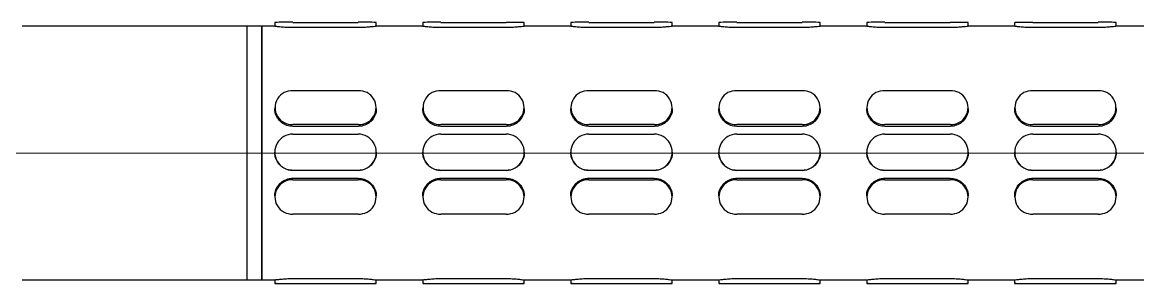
# Model space of a CAD drawing. Extents: x 0 to 951, y -2 to 427.
# Drawn here: x 136.82 to 156.04, y 110.86 to 115.36 of the extents above; entities that cross this region are included whole.
import ezdxf

# ---------------------------------------------------------------- set-up
doc = ezdxf.new("R2010")
doc.units = 0
doc.header["$LTSCALE"] = 23.1
doc.header["$MEASUREMENT"] = 0
doc.linetypes.add('CENTERX2', pattern=[20.32, 12.7, -2.54, 2.54, -2.54])
doc.layers.get('0').update_dxf_attribs({"linetype": 'CONTINUOUS'})
doc.layers.add('10', color=7, linetype='CONTINUOUS')

msp = doc.modelspace()

# ---------------------------------------------------------------- linework, layer by layer
at = {"color": 7, "linetype": 'Continuous', "lineweight": 25}
for p, q in [((141.169, 115.36), (141.169, 115.297)), ((141.482, 115.362), (142.607, 115.362)), ((142.919, 115.297), (142.919, 115.36)), ((143.719, 115.36), (143.719, 115.297)), ((144.032, 115.362), (145.157, 115.362)), ((145.469, 115.297), (145.469, 115.36)), ((146.269, 115.36), (146.269, 115.297)), ((146.582, 115.362), (147.707, 115.362)), ((148.019, 115.297), (148.019, 115.36)), ((148.819, 115.36), (148.819, 115.297)), ((149.132, 115.362), (150.257, 115.362)), ((150.569, 115.297), (150.569, 115.36)), ((151.369, 115.36), (151.369, 115.297)), ((151.682, 115.362), (152.807, 115.362)), ((153.119, 115.297), (153.119, 115.36)), ((153.919, 115.36), (153.919, 115.297)), ((154.232, 115.362), (155.357, 115.362)), ((155.669, 115.297), (155.669, 115.36)), ((140.694, 115.298), (136.819, 115.298)), ((140.944, 115.298), (140.694, 115.298)), ((140.694, 113.11), (140.694, 115.298)), ((140.694, 110.923), (140.694, 115.298)), ((141.173, 115.298), (140.944, 115.298)), ((140.944, 115.298), (140.944, 110.923)), ((140.944, 113.11), (140.944, 115.298)), ((141.482, 115.277), (142.607, 115.277)), ((143.723, 115.298), (142.915, 115.298)), ((144.032, 115.277), (145.157, 115.277)), ((146.273, 115.298), (145.465, 115.298)), ((146.582, 115.277), (147.707, 115.277)), ((148.823, 115.298), (148.015, 115.298)), ((149.132, 115.277), (150.257, 115.277)), ((151.373, 115.298), (150.565, 115.298)), ((151.682, 115.277), (152.807, 115.277)), ((153.923, 115.298), (153.115, 115.298)), ((154.232, 115.277), (155.357, 115.277)), ((156.473, 115.298), (155.665, 115.298)), ((141.482, 114.185), (142.607, 114.185)), ((144.032, 114.185), (145.157, 114.185)), ((146.582, 114.185), (147.707, 114.185)), ((149.132, 114.185), (150.257, 114.185)), ((151.682, 114.185), (152.807, 114.185)), ((154.232, 114.185), (155.357, 114.185)), ((141.169, 113.892), (141.169, 113.87)), ((142.919, 113.87), (142.919, 113.892)), ((143.719, 113.892), (143.719, 113.87)), ((145.469, 113.87), (145.469, 113.892)), ((146.269, 113.892), (146.269, 113.87)), ((148.019, 113.87), (148.019, 113.892)), ((148.819, 113.892), (148.819, 113.87)), ((150.569, 113.87), (150.569, 113.892)), ((151.369, 113.892), (151.369, 113.87)), ((153.119, 113.87), (153.119, 113.892)), ((153.919, 113.892), (153.919, 113.87)), ((155.669, 113.87), (155.669, 113.892)), ((142.607, 113.599), (141.482, 113.599)), ((145.157, 113.599), (144.032, 113.599)), ((147.707, 113.599), (146.582, 113.599)), ((150.257, 113.599), (149.132, 113.599)), ((152.807, 113.599), (151.682, 113.599)), ((155.357, 113.599), (154.232, 113.599)), ((142.607, 113.57), (141.482, 113.57)), ((141.482, 113.436), (142.607, 113.436)), ((145.157, 113.57), (144.032, 113.57)), ((144.032, 113.436), (145.157, 113.436)), ((147.707, 113.57), (146.582, 113.57)), ((146.582, 113.436), (147.707, 113.436)), ((150.257, 113.57), (149.132, 113.57)), ((149.132, 113.436), (150.257, 113.436)), ((152.807, 113.57), (151.682, 113.57)), ((151.682, 113.436), (152.807, 113.436)), ((155.357, 113.57), (154.232, 113.57)), ((154.232, 113.436), (155.357, 113.436)), ((140.694, 110.923), (140.694, 113.11)), ((140.944, 110.923), (140.944, 113.11)), ((141.169, 113.123), (141.169, 113.123)), ((142.919, 113.123), (142.919, 113.123)), ((143.719, 113.123), (143.719, 113.123)), ((145.469, 113.123), (145.469, 113.123)), ((146.269, 113.123), (146.269, 113.123)), ((148.019, 113.123), (148.019, 113.123)), ((148.819, 113.123), (148.819, 113.123)), ((150.569, 113.123), (150.569, 113.123)), ((151.369, 113.123), (151.369, 113.123)), ((153.119, 113.123), (153.119, 113.123)), ((153.919, 113.123), (153.919, 113.123)), ((155.669, 113.123), (155.669, 113.123)), ((142.607, 112.811), (141.482, 112.811)), ((142.607, 112.81), (141.482, 112.81)), ((141.482, 112.676), (142.607, 112.676)), ((141.482, 112.647), (142.607, 112.647)), ((145.157, 112.811), (144.032, 112.811)), ((145.157, 112.81), (144.032, 112.81)), ((144.032, 112.676), (145.157, 112.676)), ((144.032, 112.647), (145.157, 112.647)), ((147.707, 112.811), (146.582, 112.811)), ((147.707, 112.81), (146.582, 112.81)), ((146.582, 112.676), (147.707, 112.676)), ((146.582, 112.647), (147.707, 112.647)), ((150.257, 112.811), (149.132, 112.811)), ((150.257, 112.81), (149.132, 112.81)), ((149.132, 112.676), (150.257, 112.676)), ((149.132, 112.647), (150.257, 112.647)), ((152.807, 112.811), (151.682, 112.811)), ((152.807, 112.81), (151.682, 112.81)), ((151.682, 112.676), (152.807, 112.676)), ((151.682, 112.647), (152.807, 112.647)), ((155.357, 112.811), (154.232, 112.811)), ((155.357, 112.81), (154.232, 112.81)), ((154.232, 112.676), (155.357, 112.676)), ((154.232, 112.647), (155.357, 112.647)), ((141.169, 112.374), (141.169, 112.353)), ((142.919, 112.353), (142.919, 112.374)), ((143.719, 112.374), (143.719, 112.353)), ((145.469, 112.353), (145.469, 112.374)), ((146.269, 112.374), (146.269, 112.353)), ((148.019, 112.353), (148.019, 112.374)), ((148.819, 112.374), (148.819, 112.353)), ((150.569, 112.353), (150.569, 112.374)), ((151.369, 112.374), (151.369, 112.353)), ((153.119, 112.353), (153.119, 112.374)), ((153.919, 112.374), (153.919, 112.353)), ((155.669, 112.353), (155.669, 112.374)), ((142.607, 112.059), (141.482, 112.059)), ((145.157, 112.059), (144.032, 112.059)), ((147.707, 112.059), (146.582, 112.059)), ((150.257, 112.059), (149.132, 112.059)), ((152.807, 112.059), (151.682, 112.059)), ((155.357, 112.059), (154.232, 112.059)), ((136.819, 110.923), (140.694, 110.923)), ((140.694, 110.923), (140.944, 110.923)), ((140.944, 110.923), (141.174, 110.923)), ((141.169, 110.924), (141.169, 110.861)), ((141.482, 110.947), (142.607, 110.947)), ((142.916, 110.923), (143.724, 110.923)), ((142.919, 110.861), (142.919, 110.924)), ((143.719, 110.924), (143.719, 110.861)), ((144.032, 110.947), (145.157, 110.947)), ((145.466, 110.923), (146.274, 110.923)), ((145.469, 110.861), (145.469, 110.924)), ((146.269, 110.924), (146.269, 110.861)), ((146.582, 110.947), (147.707, 110.947)), ((148.016, 110.923), (148.824, 110.923)), ((148.019, 110.861), (148.019, 110.924)), ((148.819, 110.924), (148.819, 110.861)), ((149.132, 110.947), (150.257, 110.947)), ((150.566, 110.923), (151.374, 110.923)), ((150.569, 110.861), (150.569, 110.924)), ((151.369, 110.924), (151.369, 110.861)), ((151.682, 110.947), (152.807, 110.947)), ((153.116, 110.923), (153.924, 110.923)), ((153.119, 110.861), (153.119, 110.924)), ((153.919, 110.924), (153.919, 110.861)), ((154.232, 110.947), (155.357, 110.947)), ((155.666, 110.923), (156.474, 110.923)), ((155.669, 110.861), (155.669, 110.924)), ((141.482, 110.862), (142.607, 110.862)), ((142.607, 110.859), (141.482, 110.859)), ((144.032, 110.862), (145.157, 110.862)), ((145.157, 110.859), (144.032, 110.859)), ((146.582, 110.862), (147.707, 110.862)), ((147.707, 110.859), (146.582, 110.859)), ((149.132, 110.862), (150.257, 110.862)), ((150.257, 110.859), (149.132, 110.859)), ((151.682, 110.862), (152.807, 110.862)), ((152.807, 110.859), (151.682, 110.859)), ((154.232, 110.862), (155.357, 110.862)), ((155.357, 110.859), (154.232, 110.859))]:
    msp.add_line(p, q, dxfattribs=at)
at = {"color": 7, "linetype": 'Continuous', "lineweight": 25, "flags": 128}
for points in [[(141.482, 110.859), (141.362, 110.859), (141.261, 110.859), (141.193, 110.86), (141.169, 110.861), (141.193, 110.861), (141.261, 110.862), (141.362, 110.862), (141.482, 110.862)], [(142.607, 110.862), (142.727, 110.862), (142.828, 110.862), (142.896, 110.861), (142.919, 110.861), (142.896, 110.86), (142.828, 110.859), (142.727, 110.859), (142.607, 110.859)], [(144.032, 110.859), (143.912, 110.859), (143.811, 110.859), (143.743, 110.86), (143.719, 110.861), (143.743, 110.861), (143.811, 110.862), (143.912, 110.862), (144.032, 110.862)], [(145.157, 110.862), (145.277, 110.862), (145.378, 110.862), (145.446, 110.861), (145.469, 110.861), (145.446, 110.86), (145.378, 110.859), (145.277, 110.859), (145.157, 110.859)], [(146.582, 110.859), (146.462, 110.859), (146.361, 110.859), (146.293, 110.86), (146.269, 110.861), (146.293, 110.861), (146.361, 110.862), (146.462, 110.862), (146.582, 110.862)], [(147.707, 110.862), (147.827, 110.862), (147.928, 110.862), (147.996, 110.861), (148.019, 110.861), (147.996, 110.86), (147.928, 110.859), (147.827, 110.859), (147.707, 110.859)], [(149.132, 110.859), (149.012, 110.859), (148.911, 110.859), (148.843, 110.86), (148.819, 110.861), (148.843, 110.861), (148.911, 110.862), (149.012, 110.862), (149.132, 110.862)], [(150.257, 110.862), (150.377, 110.862), (150.478, 110.862), (150.546, 110.861), (150.569, 110.861), (150.546, 110.86), (150.478, 110.859), (150.377, 110.859), (150.257, 110.859)], [(151.682, 110.859), (151.562, 110.859), (151.461, 110.859), (151.393, 110.86), (151.369, 110.861), (151.393, 110.861), (151.461, 110.862), (151.562, 110.862), (151.682, 110.862)], [(152.807, 110.862), (152.927, 110.862), (153.028, 110.862), (153.096, 110.861), (153.119, 110.861), (153.096, 110.86), (153.028, 110.859), (152.927, 110.859), (152.807, 110.859)], [(154.232, 110.859), (154.112, 110.859), (154.011, 110.859), (153.943, 110.86), (153.919, 110.861), (153.943, 110.861), (154.011, 110.862), (154.112, 110.862), (154.232, 110.862)], [(155.357, 110.862), (155.477, 110.862), (155.578, 110.862), (155.646, 110.861), (155.669, 110.861), (155.646, 110.86), (155.578, 110.859), (155.477, 110.859), (155.357, 110.859)]]:
    msp.add_lwpolyline(points, dxfattribs=at)
at = {"color": 7, "linetype": 'Continuous', "lineweight": 25}
for centre, radius, start, end in [((141.404, 101.737), 13.626, 89.6715, 90.9856), ((142.685, 101.737), 13.626, 89.0144, 90.3285), ((143.954, 101.737), 13.626, 89.6715, 90.9856), ((145.235, 101.737), 13.625, 89.0144, 90.3285), ((146.504, 101.737), 13.626, 89.6715, 90.9856), ((147.785, 101.737), 13.626, 89.0144, 90.3285), ((149.054, 101.737), 13.626, 89.6715, 90.9856), ((150.335, 101.737), 13.626, 89.0144, 90.3285), ((151.604, 101.737), 13.626, 89.6715, 90.9856), ((152.885, 101.737), 13.625, 89.0144, 90.3285), ((154.154, 101.737), 13.625, 89.6715, 90.9856), ((155.435, 101.737), 13.626, 89.0144, 90.3285), ((141.467, 113.892), 0.293, 87.0355, 272.9645), ((142.622, 113.892), 0.293, 267.0355, 92.9645), ((144.017, 113.892), 0.293, 87.0355, 272.9645), ((145.172, 113.892), 0.293, 267.0355, 92.9645), ((146.567, 113.892), 0.293, 87.0355, 272.9645), ((147.722, 113.892), 0.293, 267.0355, 92.9645), ((149.117, 113.892), 0.293, 87.0354, 272.9646), ((150.272, 113.892), 0.293, 267.0354, 92.9646), ((151.667, 113.892), 0.293, 87.0356, 272.9644), ((152.822, 113.892), 0.293, 267.0354, 92.9646), ((154.217, 113.892), 0.293, 87.0354, 272.9646), ((155.372, 113.892), 0.293, 267.0354, 92.9646), ((141.482, 113.123), 0.312, 89.9992, 270.0008), ((142.607, 113.123), 0.312, 269.9992, 90.0008), ((144.032, 113.123), 0.312, 89.9993, 270.0007), ((145.157, 113.123), 0.312, 269.9993, 90.0007), ((146.582, 113.123), 0.312, 89.9992, 270.0008), ((147.707, 113.123), 0.312, 269.9992, 90.0008), ((149.132, 113.123), 0.312, 89.9992, 270.0008), ((150.257, 113.123), 0.312, 269.9992, 90.0008), ((151.682, 113.123), 0.312, 89.9993, 270.0007), ((152.807, 113.123), 0.312, 269.9992, 90.0008), ((154.232, 113.123), 0.312, 89.9992, 270.0008), ((155.357, 113.123), 0.312, 269.9992, 90.0008), ((141.468, 112.353), 0.295, 87.2278, 272.7722), ((142.621, 112.353), 0.295, 267.2278, 92.7722), ((144.018, 112.353), 0.295, 87.2278, 272.7722), ((145.171, 112.353), 0.295, 267.2279, 92.7721), ((146.568, 112.353), 0.295, 87.2278, 272.7722), ((147.721, 112.353), 0.295, 267.2278, 92.7722), ((149.118, 112.353), 0.295, 87.2277, 272.7723), ((150.271, 112.353), 0.295, 267.2277, 92.7723), ((151.668, 112.353), 0.295, 87.2279, 272.7721), ((152.821, 112.353), 0.295, 267.2278, 92.7722), ((154.218, 112.353), 0.295, 87.2278, 272.7722), ((155.371, 112.353), 0.295, 267.2277, 92.7723)]:
    msp.add_arc(centre, radius, start, end, dxfattribs=at)
for points, knots in [([(141.173, 115.298), (141.172, 115.298), (141.169, 115.298), (141.197, 115.295), (141.255, 115.288), (141.343, 115.281), (141.423, 115.278), (141.47, 115.277), (141.482, 115.277)], [0, 0, 0, 0, 0.0464373, 0.2643898, 0.4831128, 0.7037809, 0.9245728, 1, 1, 1, 1]), ([(142.607, 115.277), (142.642, 115.278), (142.712, 115.279), (142.805, 115.286), (142.875, 115.293), (142.914, 115.298), (142.915, 115.297), (142.915, 115.297)], [0, 0, 0, 0, 0.21897, 0.437885, 0.658209, 0.879474, 1, 1, 1, 1]), ([(143.723, 115.298), (143.722, 115.298), (143.719, 115.298), (143.747, 115.295), (143.805, 115.288), (143.893, 115.281), (143.973, 115.278), (144.02, 115.277), (144.032, 115.277)], [0, 0, 0, 0, 0.046437, 0.26439, 0.483113, 0.703781, 0.924573, 1, 1, 1, 1]), ([(145.157, 115.277), (145.192, 115.278), (145.262, 115.279), (145.355, 115.286), (145.425, 115.293), (145.464, 115.298), (145.465, 115.297), (145.465, 115.297)], [0, 0, 0, 0, 0.218969, 0.437885, 0.658209, 0.879474, 1, 1, 1, 1]), ([(146.273, 115.298), (146.272, 115.298), (146.269, 115.298), (146.297, 115.295), (146.355, 115.288), (146.443, 115.281), (146.523, 115.278), (146.57, 115.277), (146.582, 115.277)], [0, 0, 0, 0, 0.046437, 0.26439, 0.483112, 0.70378, 0.924573, 1, 1, 1, 1]), ([(147.707, 115.277), (147.742, 115.278), (147.812, 115.279), (147.905, 115.286), (147.975, 115.293), (148.014, 115.298), (148.015, 115.297), (148.015, 115.297)], [0, 0, 0, 0, 0.21897, 0.437885, 0.65821, 0.879474, 1, 1, 1, 1]), ([(148.823, 115.298), (148.822, 115.298), (148.819, 115.298), (148.847, 115.295), (148.905, 115.288), (148.993, 115.281), (149.073, 115.278), (149.12, 115.277), (149.132, 115.277)], [0, 0, 0, 0, 0.0464373, 0.2643895, 0.483112, 0.7037798, 0.9245721, 1, 1, 1, 1]), ([(150.257, 115.277), (150.292, 115.278), (150.362, 115.279), (150.455, 115.286), (150.525, 115.293), (150.564, 115.298), (150.565, 115.297), (150.565, 115.297)], [0, 0, 0, 0, 0.218969, 0.437885, 0.65821, 0.879474, 1, 1, 1, 1]), ([(151.373, 115.298), (151.372, 115.298), (151.369, 115.298), (151.397, 115.295), (151.455, 115.288), (151.543, 115.281), (151.623, 115.278), (151.67, 115.277), (151.682, 115.277)], [0, 0, 0, 0, 0.0464374, 0.26439, 0.483113, 0.7037812, 0.9245739, 1, 1, 1, 1]), ([(152.807, 115.277), (152.842, 115.278), (152.912, 115.279), (153.005, 115.286), (153.075, 115.293), (153.114, 115.298), (153.115, 115.297), (153.115, 115.297)], [0, 0, 0, 0, 0.218969, 0.437885, 0.65821, 0.879474, 1, 1, 1, 1]), ([(153.923, 115.298), (153.922, 115.298), (153.919, 115.298), (153.947, 115.295), (154.005, 115.288), (154.093, 115.281), (154.173, 115.278), (154.22, 115.277), (154.232, 115.277)], [0, 0, 0, 0, 0.0464373, 0.2643897, 0.4831135, 0.7037814, 0.924572, 1, 1, 1, 1]), ([(155.357, 115.277), (155.392, 115.278), (155.462, 115.279), (155.555, 115.286), (155.625, 115.293), (155.664, 115.298), (155.665, 115.297), (155.665, 115.297)], [0, 0, 0, 0, 0.218971, 0.437886, 0.658209, 0.879474, 1, 1, 1, 1]), ([(141.482, 113.57), (141.447, 113.573), (141.377, 113.58), (141.284, 113.632), (141.214, 113.709), (141.173, 113.793), (141.173, 113.848), (141.173, 113.87)], [0, 0, 0, 0, 0.213248, 0.426444, 0.641011, 0.856495, 1, 1, 1, 1]), ([(142.916, 113.87), (142.917, 113.859), (142.921, 113.816), (142.893, 113.74), (142.834, 113.656), (142.746, 113.596), (142.666, 113.572), (142.619, 113.57), (142.607, 113.57)], [0, 0, 0, 0, 0.070496, 0.28295, 0.496154, 0.711255, 0.926476, 1, 1, 1, 1]), ([(144.032, 113.57), (143.997, 113.573), (143.927, 113.58), (143.834, 113.632), (143.764, 113.709), (143.723, 113.793), (143.723, 113.848), (143.723, 113.87)], [0, 0, 0, 0, 0.213248, 0.426444, 0.641011, 0.856495, 1, 1, 1, 1]), ([(145.466, 113.87), (145.467, 113.859), (145.471, 113.816), (145.443, 113.74), (145.384, 113.656), (145.296, 113.596), (145.216, 113.572), (145.169, 113.57), (145.157, 113.57)], [0, 0, 0, 0, 0.070496, 0.28295, 0.496155, 0.711255, 0.926476, 1, 1, 1, 1]), ([(146.582, 113.57), (146.547, 113.573), (146.477, 113.58), (146.384, 113.632), (146.314, 113.709), (146.273, 113.793), (146.273, 113.848), (146.273, 113.87)], [0, 0, 0, 0, 0.213248, 0.426444, 0.641012, 0.856495, 1, 1, 1, 1]), ([(148.016, 113.87), (148.017, 113.859), (148.021, 113.816), (147.993, 113.74), (147.934, 113.656), (147.846, 113.596), (147.766, 113.572), (147.719, 113.57), (147.707, 113.57)], [0, 0, 0, 0, 0.070496, 0.28295, 0.496154, 0.711254, 0.926476, 1, 1, 1, 1]), ([(149.132, 113.57), (149.097, 113.573), (149.027, 113.58), (148.934, 113.632), (148.864, 113.709), (148.823, 113.793), (148.823, 113.848), (148.823, 113.87)], [0, 0, 0, 0, 0.21325, 0.426444, 0.641012, 0.856495, 1, 1, 1, 1]), ([(150.566, 113.87), (150.567, 113.859), (150.571, 113.816), (150.543, 113.74), (150.484, 113.656), (150.396, 113.596), (150.316, 113.572), (150.269, 113.57), (150.257, 113.57)], [0, 0, 0, 0, 0.070496, 0.282949, 0.496154, 0.711255, 0.926475, 1, 1, 1, 1]), ([(151.682, 113.57), (151.647, 113.573), (151.577, 113.58), (151.484, 113.632), (151.414, 113.709), (151.373, 113.793), (151.373, 113.848), (151.373, 113.87)], [0, 0, 0, 0, 0.213248, 0.426444, 0.641012, 0.856495, 1, 1, 1, 1]), ([(153.116, 113.87), (153.117, 113.859), (153.121, 113.816), (153.093, 113.74), (153.034, 113.656), (152.946, 113.596), (152.866, 113.572), (152.819, 113.57), (152.807, 113.57)], [0, 0, 0, 0, 0.070496, 0.28295, 0.496154, 0.711255, 0.926477, 1, 1, 1, 1]), ([(154.232, 113.57), (154.197, 113.573), (154.127, 113.58), (154.034, 113.632), (153.964, 113.709), (153.923, 113.793), (153.923, 113.848), (153.923, 113.87)], [0, 0, 0, 0, 0.213248, 0.426444, 0.641012, 0.856495, 1, 1, 1, 1]), ([(155.666, 113.87), (155.667, 113.859), (155.671, 113.816), (155.643, 113.74), (155.584, 113.656), (155.496, 113.596), (155.416, 113.572), (155.369, 113.57), (155.357, 113.57)], [0, 0, 0, 0, 0.070496, 0.282949, 0.496153, 0.711254, 0.926475, 1, 1, 1, 1]), ([(141.482, 112.81), (141.447, 112.814), (141.377, 112.821), (141.284, 112.874), (141.214, 112.953), (141.173, 113.041), (141.173, 113.1), (141.173, 113.123)], [0, 0, 0, 0, 0.213248, 0.426444, 0.641011, 0.856495, 1, 1, 1, 1]), ([(142.916, 113.123), (142.917, 113.111), (142.921, 113.065), (142.893, 112.986), (142.834, 112.899), (142.746, 112.837), (142.666, 112.812), (142.619, 112.811), (142.607, 112.81)], [0, 0, 0, 0, 0.070497, 0.28295, 0.496154, 0.711255, 0.926476, 1, 1, 1, 1]), ([(144.032, 112.81), (143.997, 112.814), (143.927, 112.821), (143.834, 112.874), (143.764, 112.953), (143.723, 113.041), (143.723, 113.1), (143.723, 113.123)], [0, 0, 0, 0, 0.213248, 0.426444, 0.641011, 0.856495, 1, 1, 1, 1]), ([(145.466, 113.123), (145.467, 113.111), (145.471, 113.065), (145.443, 112.986), (145.384, 112.899), (145.296, 112.837), (145.216, 112.812), (145.169, 112.811), (145.157, 112.81)], [0, 0, 0, 0, 0.070497, 0.28295, 0.496155, 0.711255, 0.926476, 1, 1, 1, 1]), ([(146.582, 112.81), (146.547, 112.814), (146.477, 112.821), (146.384, 112.874), (146.314, 112.953), (146.273, 113.041), (146.273, 113.1), (146.273, 113.123)], [0, 0, 0, 0, 0.213248, 0.426444, 0.641012, 0.856495, 1, 1, 1, 1]), ([(148.016, 113.123), (148.017, 113.111), (148.021, 113.065), (147.993, 112.986), (147.934, 112.899), (147.846, 112.837), (147.766, 112.812), (147.719, 112.811), (147.707, 112.81)], [0, 0, 0, 0, 0.070497, 0.28295, 0.496154, 0.711254, 0.926476, 1, 1, 1, 1]), ([(149.132, 112.81), (149.097, 112.814), (149.027, 112.821), (148.934, 112.874), (148.864, 112.953), (148.823, 113.041), (148.823, 113.1), (148.823, 113.123)], [0, 0, 0, 0, 0.21325, 0.426444, 0.641012, 0.856495, 1, 1, 1, 1]), ([(150.566, 113.123), (150.567, 113.111), (150.571, 113.065), (150.543, 112.986), (150.484, 112.899), (150.396, 112.837), (150.316, 112.812), (150.269, 112.811), (150.257, 112.81)], [0, 0, 0, 0, 0.070497, 0.28295, 0.496154, 0.711255, 0.926475, 1, 1, 1, 1]), ([(151.682, 112.81), (151.647, 112.814), (151.577, 112.821), (151.484, 112.874), (151.414, 112.953), (151.373, 113.041), (151.373, 113.1), (151.373, 113.123)], [0, 0, 0, 0, 0.213248, 0.426444, 0.641012, 0.856495, 1, 1, 1, 1]), ([(153.116, 113.123), (153.117, 113.111), (153.121, 113.065), (153.093, 112.986), (153.034, 112.899), (152.946, 112.837), (152.866, 112.812), (152.819, 112.811), (152.807, 112.81)], [0, 0, 0, 0, 0.070497, 0.28295, 0.496154, 0.711255, 0.926477, 1, 1, 1, 1]), ([(154.232, 112.81), (154.197, 112.814), (154.127, 112.821), (154.034, 112.874), (153.964, 112.953), (153.923, 113.041), (153.923, 113.1), (153.923, 113.123)], [0, 0, 0, 0, 0.213248, 0.426444, 0.641012, 0.856495, 1, 1, 1, 1]), ([(155.666, 113.123), (155.667, 113.111), (155.671, 113.065), (155.643, 112.986), (155.584, 112.899), (155.496, 112.837), (155.416, 112.812), (155.369, 112.811), (155.357, 112.81)], [0, 0, 0, 0, 0.070497, 0.28295, 0.496153, 0.711253, 0.926475, 1, 1, 1, 1]), ([(141.173, 112.374), (141.172, 112.385), (141.168, 112.429), (141.196, 112.505), (141.255, 112.589), (141.342, 112.65), (141.423, 112.674), (141.47, 112.675), (141.482, 112.676)], [0, 0, 0, 0, 0.070496, 0.282949, 0.496154, 0.711255, 0.926476, 1, 1, 1, 1]), ([(142.607, 112.676), (142.642, 112.673), (142.712, 112.666), (142.805, 112.613), (142.875, 112.536), (142.916, 112.452), (142.916, 112.396), (142.916, 112.374)], [0, 0, 0, 0, 0.213248, 0.426444, 0.641012, 0.856494, 1, 1, 1, 1]), ([(143.723, 112.374), (143.722, 112.385), (143.718, 112.429), (143.746, 112.505), (143.805, 112.589), (143.892, 112.65), (143.973, 112.674), (144.02, 112.675), (144.032, 112.676)], [0, 0, 0, 0, 0.070496, 0.282949, 0.496154, 0.711255, 0.926476, 1, 1, 1, 1]), ([(145.157, 112.676), (145.192, 112.673), (145.262, 112.666), (145.355, 112.613), (145.425, 112.536), (145.466, 112.452), (145.466, 112.396), (145.466, 112.374)], [0, 0, 0, 0, 0.213248, 0.426444, 0.641012, 0.856494, 1, 1, 1, 1]), ([(146.273, 112.374), (146.272, 112.385), (146.268, 112.429), (146.296, 112.505), (146.355, 112.589), (146.442, 112.65), (146.523, 112.674), (146.57, 112.675), (146.582, 112.676)], [0, 0, 0, 0, 0.070496, 0.282949, 0.496154, 0.711254, 0.926476, 1, 1, 1, 1]), ([(147.707, 112.676), (147.742, 112.673), (147.812, 112.666), (147.905, 112.613), (147.975, 112.536), (148.016, 112.452), (148.016, 112.396), (148.016, 112.374)], [0, 0, 0, 0, 0.213249, 0.426444, 0.641012, 0.856494, 1, 1, 1, 1]), ([(148.823, 112.374), (148.822, 112.385), (148.818, 112.429), (148.846, 112.505), (148.905, 112.589), (148.992, 112.65), (149.073, 112.674), (149.12, 112.675), (149.132, 112.676)], [0, 0, 0, 0, 0.070496, 0.282949, 0.496154, 0.711254, 0.926475, 1, 1, 1, 1]), ([(150.257, 112.676), (150.292, 112.673), (150.362, 112.666), (150.455, 112.613), (150.525, 112.536), (150.566, 112.452), (150.566, 112.396), (150.566, 112.374)], [0, 0, 0, 0, 0.213248, 0.426444, 0.641012, 0.856494, 1, 1, 1, 1]), ([(151.373, 112.374), (151.372, 112.385), (151.368, 112.429), (151.396, 112.505), (151.455, 112.589), (151.542, 112.65), (151.623, 112.674), (151.67, 112.675), (151.682, 112.676)], [0, 0, 0, 0, 0.070496, 0.28295, 0.496155, 0.711255, 0.926477, 1, 1, 1, 1]), ([(152.807, 112.676), (152.842, 112.673), (152.912, 112.666), (153.005, 112.613), (153.075, 112.536), (153.116, 112.452), (153.116, 112.396), (153.116, 112.374)], [0, 0, 0, 0, 0.213248, 0.426444, 0.641012, 0.856494, 1, 1, 1, 1]), ([(153.923, 112.374), (153.922, 112.385), (153.918, 112.429), (153.946, 112.505), (154.005, 112.589), (154.092, 112.65), (154.173, 112.674), (154.22, 112.675), (154.232, 112.676)], [0, 0, 0, 0, 0.070496, 0.282949, 0.496155, 0.711255, 0.926475, 1, 1, 1, 1]), ([(155.357, 112.676), (155.392, 112.673), (155.462, 112.666), (155.555, 112.613), (155.625, 112.536), (155.666, 112.452), (155.666, 112.396), (155.666, 112.374)], [0, 0, 0, 0, 0.2132495, 0.4264449, 0.6410118, 0.8564944, 1, 1, 1, 1]), ([(141.174, 110.924), (141.172, 110.923), (141.167, 110.923), (141.196, 110.928), (141.255, 110.935), (141.342, 110.943), (141.423, 110.947), (141.47, 110.947), (141.482, 110.947)], [0, 0, 0, 0, 0.094163, 0.301207, 0.508983, 0.718607, 0.928348, 1, 1, 1, 1]), ([(142.607, 110.947), (142.642, 110.947), (142.712, 110.946), (142.805, 110.938), (142.876, 110.93), (142.917, 110.924), (142.916, 110.924), (142.916, 110.923)], [0, 0, 0, 0, 0.208, 0.415949, 0.625236, 0.835416, 1, 1, 1, 1]), ([(143.724, 110.924), (143.722, 110.923), (143.717, 110.923), (143.746, 110.928), (143.805, 110.935), (143.892, 110.943), (143.973, 110.947), (144.02, 110.947), (144.032, 110.947)], [0, 0, 0, 0, 0.094163, 0.301207, 0.508983, 0.718607, 0.928348, 1, 1, 1, 1]), ([(145.157, 110.947), (145.192, 110.947), (145.262, 110.946), (145.355, 110.938), (145.426, 110.93), (145.467, 110.924), (145.466, 110.924), (145.466, 110.923)], [0, 0, 0, 0, 0.208, 0.415949, 0.625236, 0.835416, 1, 1, 1, 1]), ([(146.274, 110.924), (146.272, 110.923), (146.267, 110.923), (146.296, 110.928), (146.355, 110.935), (146.442, 110.943), (146.523, 110.947), (146.57, 110.947), (146.582, 110.947)], [0, 0, 0, 0, 0.094163, 0.301207, 0.508983, 0.718606, 0.928348, 1, 1, 1, 1]), ([(147.707, 110.947), (147.742, 110.947), (147.812, 110.946), (147.905, 110.938), (147.976, 110.93), (148.017, 110.924), (148.016, 110.924), (148.016, 110.923)], [0, 0, 0, 0, 0.208001, 0.415949, 0.625236, 0.835416, 1, 1, 1, 1]), ([(148.824, 110.924), (148.822, 110.923), (148.817, 110.923), (148.846, 110.928), (148.905, 110.935), (148.992, 110.943), (149.073, 110.947), (149.12, 110.947), (149.132, 110.947)], [0, 0, 0, 0, 0.094163, 0.301207, 0.508982, 0.718606, 0.928347, 1, 1, 1, 1]), ([(150.257, 110.947), (150.292, 110.947), (150.362, 110.946), (150.455, 110.938), (150.526, 110.93), (150.567, 110.924), (150.566, 110.924), (150.566, 110.923)], [0, 0, 0, 0, 0.208, 0.415949, 0.625236, 0.835416, 1, 1, 1, 1]), ([(151.374, 110.924), (151.372, 110.923), (151.367, 110.923), (151.396, 110.928), (151.455, 110.935), (151.542, 110.943), (151.623, 110.947), (151.67, 110.947), (151.682, 110.947)], [0, 0, 0, 0, 0.094164, 0.301208, 0.508983, 0.718607, 0.928349, 1, 1, 1, 1]), ([(152.807, 110.947), (152.842, 110.947), (152.912, 110.946), (153.005, 110.938), (153.076, 110.93), (153.117, 110.924), (153.116, 110.924), (153.116, 110.923)], [0, 0, 0, 0, 0.208, 0.415949, 0.625236, 0.835416, 1, 1, 1, 1]), ([(153.924, 110.924), (153.922, 110.923), (153.917, 110.923), (153.946, 110.928), (154.005, 110.935), (154.092, 110.943), (154.173, 110.947), (154.22, 110.947), (154.232, 110.947)], [0, 0, 0, 0, 0.094163, 0.301207, 0.508984, 0.718607, 0.928347, 1, 1, 1, 1]), ([(155.357, 110.947), (155.392, 110.947), (155.462, 110.946), (155.555, 110.938), (155.626, 110.93), (155.667, 110.924), (155.666, 110.924), (155.666, 110.923)], [0, 0, 0, 0, 0.208001, 0.41595, 0.625236, 0.835417, 1, 1, 1, 1])]:
    msp.add_open_spline(points, degree=3, knots=knots, dxfattribs=at)
at = {"layer": '10', "linetype": 'CENTERX2', "lineweight": 18}
msp.add_line((136.645, 113.11), (224.492, 113.11), dxfattribs=at)

doc.saveas('drawing.dxf')
